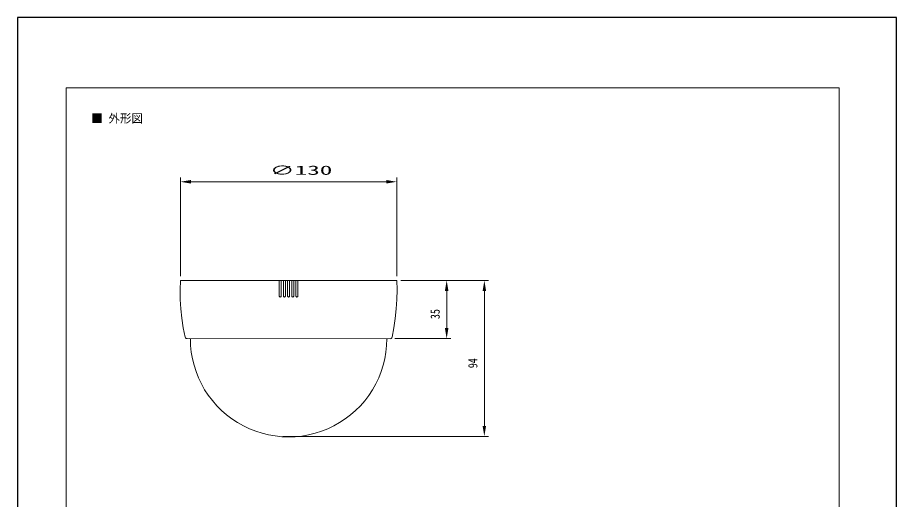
# Model space of a CAD drawing. Units: millimetres on the paper. Extents: x -105 to 105, y -148 to 148.
# Drawn here: x -105 to 105, y 33.4 to 148.5 of the extents above; entities that cross this region are included whole.
import ezdxf
from ezdxf.enums import TextEntityAlignment as Align

# ---------------------------------------------------------------- set-up
doc = ezdxf.new("R2010")
doc.units = ezdxf.units.MM
doc.linetypes.add('USER1', pattern=[9.525, 6.35, -3.175])
for name, color, linetype, lineweight in [('0-0_0', 7, 'USER1', 18), ('0-1_外形線', 7, 'Continuous', 18), ('0-5_AM_5', 3, 'Continuous', 18), ('0-6_レイヤー_1', 7, 'Continuous', 18)]:
    doc.layers.add(name, color=color, linetype=linetype, lineweight=lineweight)
doc.layers.add('0-2_枠', color=7, linetype='Continuous')
doc.layers.add('0-3_レイヤー_1_0', color=7, linetype='Continuous')
doc.styles.add('ＭＳ ゴシック', font='')
doc.styles.get('ＭＳ ゴシック').set_extended_font_data('MS Gothic')

# ---------------------------------------------------------------- blocks, each defined once
blk = doc.blocks.new('U65')
at = {"layer": '0-5_AM_5', "color": 7, "style": 'ＭＳ ゴシック', "width": 0.8}
blk.add_text('35', height=2.199, rotation=90, dxfattribs=at).set_placement((101.532, 225.01), align=Align.BOTTOM_LEFT)
blk = doc.blocks.new('U66')
at = {"layer": '0-5_AM_5', "color": 7, "style": 'ＭＳ ゴシック', "width": 0.8}
blk.add_text('94', height=2.199, rotation=90, dxfattribs=at).set_placement((110.535, 213.283), align=Align.BOTTOM_LEFT)
blk = doc.blocks.new('U67')
at = {"layer": '0-5_AM_5', "color": 7, "style": 'ＭＳ ゴシック', "width": 2}
blk.add_text('∅130', height=2.199, dxfattribs=at).set_placement((60.245, 258.796), align=Align.BOTTOM_LEFT)

msp = doc.modelspace()

# ---------------------------------------------------------------- linework, layer by layer
at = {"layer": '0-1_外形線'}
msp.add_lwpolyline([(-93.397, 131.706), (91.343, 131.706), (91.343, -124.336), (-93.397, -124.336)], close=True, dxfattribs=at)
at = {"layer": '0-2_枠'}
msp.add_lwpolyline([(-105, -148.5), (105, -148.5), (105, 148.5), (-105, 148.5)], close=True, dxfattribs=at)
at = {"layer": '0-5_AM_5'}
for p, q in [((-66.094, 86.754), (-66.094, 110.296)), ((-16.887, 109.296), (-63.594, 109.296)), ((-14.387, 86.743), (-14.387, 110.296)), ((-13.387, 85.743), (-1.468, 85.743)), ((-13.387, 85.743), (7.535, 85.743)), ((-2.468, 83.243), (-2.468, 74.35)), ((6.535, 83.243), (6.535, 51.01)), ((-14.867, 71.85), (-1.468, 71.85)), ((-41.642, 48.51), (7.535, 48.51))]:
    msp.add_line(p, q, dxfattribs=at)
at = {"layer": '0-5_AM_5', "color": 7}
for points in [[(-63.594, 109.713), (-63.594, 108.879), (-66.094, 109.296)], [(-16.887, 109.713), (-16.887, 108.879), (-14.387, 109.296)], [(-2.884, 83.243), (-2.051, 83.243), (-2.468, 85.743)], [(6.118, 83.243), (6.951, 83.243), (6.535, 85.743)], [(-2.884, 74.35), (-2.051, 74.35), (-2.468, 71.85)], [(6.118, 51.01), (6.951, 51.01), (6.535, 48.51)]]:
    msp.add_solid(points, dxfattribs=at)
at = {"layer": '0-6_レイヤー_1'}
for p, q in [((-66.094, 85.754), (-65.1, 85.754)), ((-65.1, 85.754), (-62.118, 85.754)), ((-43.42, 85.754), (-62.118, 85.754)), ((-37.062, 85.754), (-43.42, 85.754)), ((-42.467, 82.012), (-42.467, 85.754)), ((-41.992, 82.012), (-41.992, 85.754)), ((-41.473, 85.754), (-41.992, 85.754)), ((-41.473, 82.012), (-41.473, 85.754)), ((-40.998, 82.012), (-40.998, 85.754)), ((-40.479, 85.754), (-40.998, 85.754)), ((-40.479, 82.012), (-40.479, 85.754)), ((-40.003, 82.012), (-40.003, 85.754)), ((-39.485, 85.754), (-40.003, 85.754)), ((-39.485, 82.012), (-39.485, 85.754)), ((-39.009, 82.012), (-39.009, 85.754)), ((-38.491, 85.754), (-39.009, 85.754)), ((-38.491, 82.012), (-38.491, 85.754)), ((-38.015, 82.012), (-38.015, 85.754)), ((-37.062, 85.754), (-18.364, 85.754)), ((-15.382, 85.743), (-18.364, 85.754)), ((-14.387, 85.743), (-15.382, 85.743)), ((-64.497, 71.834), (-15.972, 71.823)), ((-16.597, 71.823), (-63.884, 71.834))]:
    msp.add_line(p, q, dxfattribs=at)
for points in [[(-66.094, 85.754), (-66.157, 83.48), (-66.115, 81.22), (-65.979, 78.958), (-65.746, 76.696), (-65.418, 74.456), (-64.984, 72.226), (-64.89, 72.024), (-64.72, 71.887), (-64.497, 71.834)], [(-15.487, 72.216), (-15.064, 74.445), (-14.736, 76.685), (-14.504, 78.947), (-14.367, 81.209), (-14.323, 83.47), (-14.387, 85.743)], [(-42.467, 82.012), (-42.435, 81.895), (-42.352, 81.811), (-42.224, 81.779), (-42.108, 81.811), (-42.023, 81.895), (-41.992, 82.012)], [(-41.473, 82.012), (-41.441, 81.895), (-41.357, 81.811), (-41.229, 81.779), (-41.113, 81.811), (-41.029, 81.895), (-40.998, 82.012)], [(-40.479, 82.012), (-40.446, 81.895), (-40.363, 81.811), (-40.235, 81.779), (-40.119, 81.811), (-40.034, 81.895), (-40.003, 82.012)], [(-39.485, 82.012), (-39.452, 81.895), (-39.368, 81.811), (-39.241, 81.779), (-39.126, 81.811), (-39.041, 81.895), (-39.009, 82.012)], [(-38.491, 82.012), (-38.459, 81.895), (-38.374, 81.811), (-38.247, 81.779), (-38.131, 81.811), (-38.048, 81.895), (-38.015, 82.012)], [(-63.704, 71.834), (-63.653, 70.227), (-63.494, 68.643), (-63.218, 67.056), (-62.837, 65.504), (-62.352, 63.982), (-61.769, 62.492), (-61.082, 61.044), (-60.299, 59.648), (-59.421, 58.307), (-58.449, 57.029), (-57.391, 55.823), (-56.26, 54.692), (-55.053, 53.636), (-53.774, 52.663), (-52.441, 51.787), (-51.045, 51.003), (-49.596, 50.317), (-48.104, 49.725), (-46.581, 49.239), (-45.016, 48.859), (-43.441, 48.594), (-41.843, 48.425), (-40.246, 48.373), (-38.638, 48.425), (-37.052, 48.584), (-35.465, 48.859), (-33.911, 49.239), (-32.388, 49.725), (-30.897, 50.306), (-29.449, 50.992), (-28.052, 51.787), (-26.708, 52.663), (-25.429, 53.625), (-24.223, 54.68), (-23.092, 55.812), (-22.034, 57.018), (-21.071, 58.296), (-20.193, 59.638), (-19.401, 61.033)], [(-19.401, 61.033), (-18.713, 62.481), (-18.131, 63.972), (-17.645, 65.493), (-17.263, 67.047), (-16.989, 68.632), (-16.83, 70.227), (-16.766, 71.823)], [(-15.972, 71.823), (-15.762, 71.876), (-15.582, 72.014), (-15.487, 72.216)]]:
    msp.add_lwpolyline(points, dxfattribs=at)

# ---------------------------------------------------------------- block references
at = {"layer": '0-0_0'}
for name in ['U67', 'U65', 'U66']:
    msp.add_blockref(name, (-105, -148.5), dxfattribs=at)

# ---------------------------------------------------------------- texts
at = {"layer": '0-3_レイヤー_1_0', "style": 'ＭＳ ゴシック'}
msp.add_text('■ 外形図', height=2.012, dxfattribs=at).set_placement((-87.391, 122.81), align=Align.BOTTOM_LEFT)

doc.saveas('drawing.dxf')
